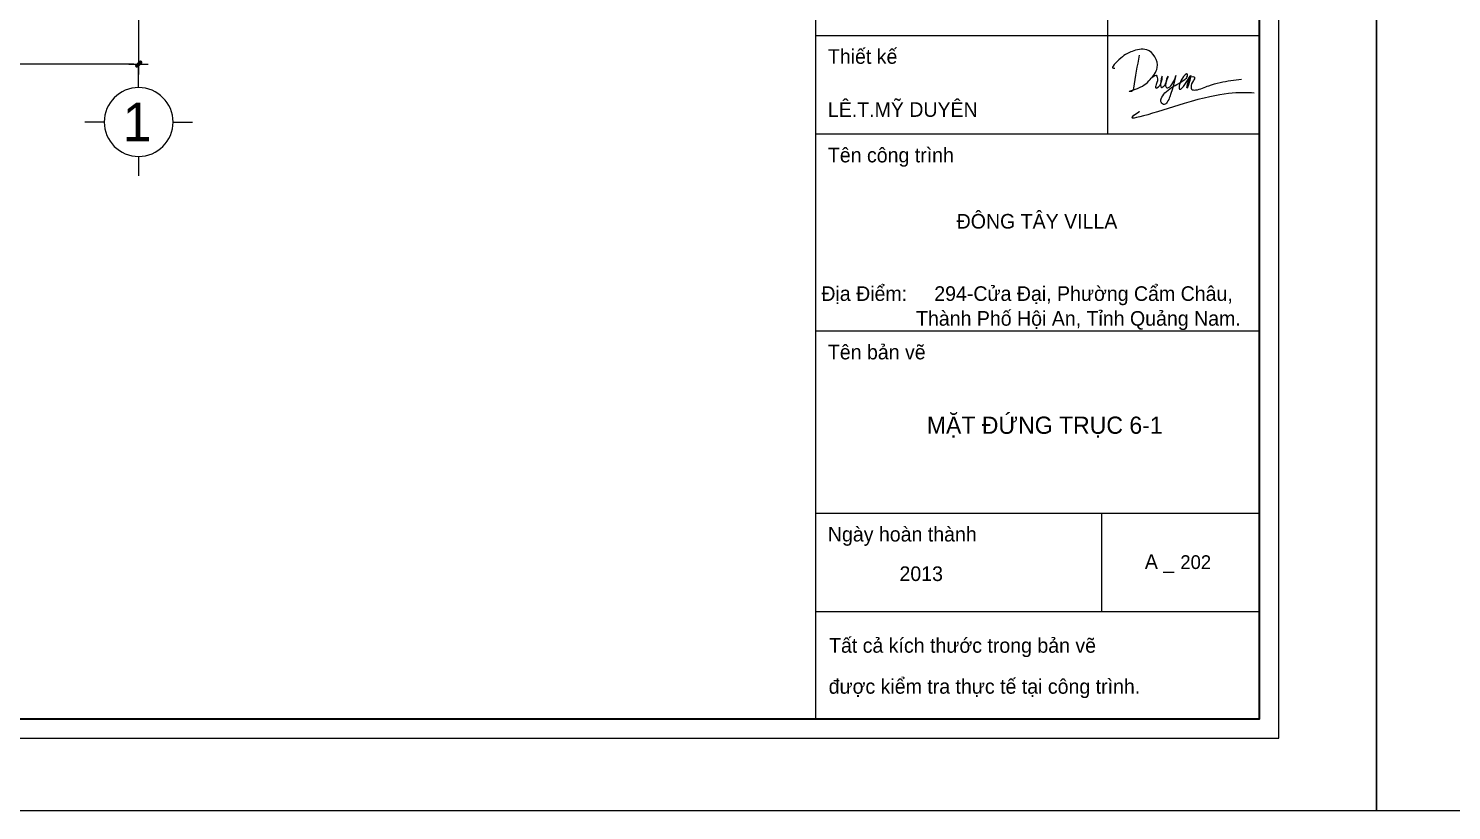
# Model space of a CAD drawing. Header units: inches. Extents: x 88947 to 296847, y 35049 to 161062.
# Drawn here: x 168261 to 178593, y 98056 to 103738 of the extents above; entities that cross this region are included whole.
import ezdxf
from ezdxf.enums import TextEntityAlignment as Align

# ---------------------------------------------------------------- set-up
doc = ezdxf.new("R2010")
doc.units = ezdxf.units.IN
doc.header["$MEASUREMENT"] = 0
doc.header["$PDMODE"] = 1
for name, color, linetype, lineweight in [('0.15', 175, 'Continuous', 20), ('A-Dims', 145, 'Continuous', 25), ('A-Text', 30, 'Continuous', 9), ('A-Wall', 2, 'Continuous', 35), ('DIM', 7, 'Continuous', 25), ('GHICHU', 40, 'Continuous', 18), ('KHUNG 2', 144, 'Continuous', 18), ('NETMANH', 192, 'Continuous', 18)]:
    doc.layers.add(name, color=color, linetype=linetype, lineweight=lineweight)
doc.layers.add('text', color=2, linetype='Continuous')
doc.styles.add('FRANKO', font='VFRANKO.TTF')
doc.styles.add('VHELVEN', font='VHELVEN.TTF')
doc.styles.add('VNI-HELVE-CONDENSE', font='VNARIAL.TTF', dxfattribs={"width": 0.7})
doc.dimstyles.new('TAS-100', dxfattribs={"dimscale": 50, "dimtxt": 2.5, "dimasz": 0.7, "dimexe": 1.5, "dimexo": 1.5, "dimgap": 0.8, "dimtad": 1, "dimdec": 0, "dimzin": 3, "dimdsep": 46, "dimtxsty": 'VNI-HELVE-CONDENSE', "dimblk": 'TICK', "dimcen": 2.5, "dimclrt": 71, "dimazin": 2, "dimtfac": 0.75, "dimtdec": 0, "dimtix": 1, "dimtmove": 2, "dimatfit": 2, "dimldrblk": 'TICK123', "dimfxl": 1.5, "dimtolj": 1, "dimtzin": 0, "dimarcsym": 0})

# ---------------------------------------------------------------- blocks, each defined once
blk = doc.blocks.new('A$C22DF5D2D')
for points in [[(-10, 1159), (-123, 479), (-148, 421), (-212, 409), (-104, 451), (219, 660), (363, 901), (147, 1267), (-150, 1235), (-388, 1094), (-537, 889), (-506, 892)], [(255, 700), (290, 728), (339, 743), (363, 705), (341, 552), (331, 483), (357, 485), (464, 729), (431, 561), (448, 495), (513, 535), (530, 566), (588, 726), (535, 529), (559, 486), (639, 526), (747, 742), (622, 304), (565, 189), (507, 143), (444, 188), (443, 257), (521, 382), (803, 578), (926, 655), (981, 729), (981, 766), (870, 665), (831, 456), (904, 515), (1051, 736), (976, 480), (1094, 717), (1127, 703), (1105, 634), (1056, 499), (1066, 460), (1148, 442), (1421, 530), (1656, 597), (2094, 666)], [(2356, 378), (916, 165), (-61, -39), (0, 0), (-61, -39)]]:
    blk.add_spline(points, degree=3)
blk = doc.blocks.new('khung ten')
at = {"layer": '0.15', "ltscale": 0.7}
blk.add_line((301249, -213090), (305804, -213090), dxfattribs=at)
at = {"layer": 'A-Wall', "ltscale": 0.7}
blk.add_lwpolyline([(267204, -219099), (305804, -219099), (305804, -190799), (267204, -190799)], close=True, dxfattribs=at)
at = {"layer": 'KHUNG 2', "ltscale": 0.7}
for p, q in [((301249, -219099), (301249, -190799)), ((304246, -213090), (304246, -209041)), ((301249, -212078), (305804, -212078)), ((301249, -213090), (305804, -213090)), ((301249, -215115), (305804, -215115)), ((301249, -216986), (305804, -216986)), ((304185, -217998), (304185, -216986)), ((301249, -217998), (305804, -217998))]:
    blk.add_line(p, q, dxfattribs=at)
blk.add_lwpolyline([(267004, -219299), (306004, -219299), (306004, -190599), (267004, -190599)], close=True, dxfattribs=at)
at = {"layer": 'NETMANH', "ltscale": 0.7}
blk.add_lwpolyline([(265004, -220042), (307004, -220042), (307004, -190342), (265004, -190342)], close=True, dxfattribs=at)
at = {"layer": 'text', "linetype": 'Continuous', "xscale": 0.5, "yscale": 0.5, "zscale": 0.5}
blk.add_blockref('A$C22DF5D2D', (304573, -212860), dxfattribs=at)
at = {"layer": 'text', "linetype": 'Continuous', "style": 'FRANKO'}
for s, p in [('Thieát keá', (301373, -212370)), ('LEÂ.T.MYÕ DUYEÂN', (301373, -212915)), ('Teân coâng trình', (301373, -213383)), ('ÑOÂNG TAÂY VILLA', (302695, -214063)), ('Ñòa Ñieåm:     294-Cöûa Ñaïi, Phöôøng Caåm Chaâu, ', (301306, -214806)), ('Thaønh Phoá Hoäi An, Tænh Quaûng Nam.', (302278, -215061)), ('Teân baûn veõ ', (301373, -215407)), ('Ngaøy hoaøn thaønh', (301373, -217278)), ('2013', (302108, -217684)), ('A _ ', (304627, -217560)), ('Taát caû kích thöôùc trong baûn veõ ', (301385, -218421)), ('ñöôïc kieåm tra thöïc teá taïi coâng trình.', (301381, -218842))]:
    blk.add_text(s, height=150, dxfattribs=at).set_placement(p)
blk = doc.blocks.new('TICK')
at = {"layer": 'A-Dims', "color": 1}
for p, q in [((-2, 0), (2, 0)), ((0, 1.5), (0, -1.5))]:
    blk.add_line(p, q, dxfattribs=at)
at = {"layer": 'A-Dims', "color": 1, "const_width": 0.788}
blk.add_lwpolyline([(-0.33, -0.35), (0.38, 0.38)], dxfattribs=at)
at = {"layer": 'A-Dims', "color": 1, "const_width": 0.394}
for points in [[(0.24, 0.52, -0.414214), (0.52, 0.52, -1)], [(0.52, 0.52, -0.414214), (0.52, 0.24, -1)], [(-0.47, -0.21, 0.414214), (-0.47, -0.49, 1)], [(-0.47, -0.49, 0.414214), (-0.19, -0.49, 1)]]:
    blk.add_lwpolyline(points, format="xyb", dxfattribs=at)
blk = doc.blocks.new('*D899')
at = {"layer": 'Defpoints', "color": 0}
for p in [(156661, 105378), (169061, 105378), (156661, 103478)]:
    blk.add_point(p, dxfattribs=at)
at = {"layer": 'DIM', "color": 0, "lineweight": -2}
for p, q in [((156661, 105303), (156661, 103403)), ((169061, 105303), (169061, 103403)), ((169026, 103478), (156696, 103478))]:
    blk.add_line(p, q, dxfattribs=at)
at = {"layer": 'DIM', "color": 0, "lineweight": -2, "xscale": 35, "yscale": 35, "zscale": 35, "rotation": 180}
blk.add_blockref('TICK', (156661, 103478), dxfattribs=at)
at = {"layer": 'DIM', "color": 0, "lineweight": -2, "xscale": 35, "yscale": 35, "zscale": 35}
blk.add_blockref('TICK', (169061, 103478), dxfattribs=at)
at = {"layer": 'DIM', "color": 71, "insert": (162861, 103582), "char_height": 125, "attachment_point": 5, "style": 'VNI-HELVE-CONDENSE'}
blk.add_mtext('\\A1;12400', dxfattribs=at)
blk = doc.blocks.new('TICK123')
at = {"layer": 'A-Dims', "color": 1}
blk.add_lwpolyline([(0.05, 0, 0, 0.84, 0), (-2.11, 0, 8.4, 8.4, 0)], format="xyseb", dxfattribs=at)
blk = doc.blocks.new('TRUCCOT')
for p, q in [((0, -140), (0, 0)), ((-250, -390), (-390, -390)), ((250, -390), (390, -390)), ((0, -640), (0, -780))]:
    blk.add_line(p, q)
blk.add_circle((0, -390), 250)
at = {"layer": 'GHICHU', "style": 'VHELVEN'}
blk.add_attdef('TRUC', text='', height=280, dxfattribs=at).set_placement((0, -390), align=Align.MIDDLE_CENTER)
blk = doc.blocks.new('*D3903')
at = {"layer": 'Defpoints', "color": 0}
for p in [(156661, 105378), (169061, 105378), (156661, 103478)]:
    blk.add_point(p, dxfattribs=at)
at = {"layer": 'DIM', "color": 0, "lineweight": -2}
for p, q in [((156661, 105303), (156661, 103403)), ((169061, 105303), (169061, 103403)), ((169026, 103478), (156696, 103478))]:
    blk.add_line(p, q, dxfattribs=at)
at = {"layer": 'DIM', "color": 0, "lineweight": -2, "xscale": 35, "yscale": 35, "zscale": 35, "rotation": 180}
blk.add_blockref('TICK', (156661, 103478), dxfattribs=at)
at = {"layer": 'DIM', "color": 0, "lineweight": -2, "xscale": 35, "yscale": 35, "zscale": 35}
blk.add_blockref('TICK', (169061, 103478), dxfattribs=at)
at = {"layer": 'DIM', "color": 71, "insert": (162861, 103582), "char_height": 125, "attachment_point": 5, "style": 'VNI-HELVE-CONDENSE'}
blk.add_mtext('\\A1;12400', dxfattribs=at)

msp = doc.modelspace()

# ---------------------------------------------------------------- block references
at = {"layer": 'A-Text', "xscale": 0.7071428571362048, "yscale": 0.7071428573544836, "zscale": 0.7071428573664265}
for p in [(-39048.5, 253657), (-9348.5, 253657)]:
    msp.add_blockref('khung ten', p, dxfattribs=at)
at = {"layer": 'DIM'}
ref = msp.add_blockref('TRUCCOT', (169061.3, 103448.1), dxfattribs=dict(at, xscale=-1))
ref.add_attrib('TRUC', '1', dxfattribs={"layer": 'GHICHU', "height": 280, "style": 'FRANKO'}).set_placement((169050.3, 103058.1), align=Align.MIDDLE_CENTER)
ref = msp.add_blockref('TRUCCOT', (169061.3, 103448.1), dxfattribs=dict(at, xscale=-1))
ref.add_attrib('TRUC', '1', dxfattribs={"layer": 'GHICHU', "height": 280, "style": 'FRANKO'}).set_placement((169050.3, 103058.1), align=Align.MIDDLE_CENTER)

# ---------------------------------------------------------------- texts
at = {"layer": 'text', "style": 'FRANKO'}
for s, height, p in [('MAËT ÑÖÙNG TRUÏC 6-1', 125, (174783.4, 100792.9)), ('202', 100, (176624.1, 99810.5))]:
    msp.add_text(s, height=height, dxfattribs=at).set_placement(p)

# ---------------------------------------------------------------- dimensions: what is measured, and where the dimension line sits
at = {"layer": 'DIM'}
for picture in ['*D899', '*D3903']:
    dim = msp.add_linear_dim(base=(156661.3, 103478.1), p1=(169061.3, 105378.1), p2=(156661.3, 105378.1), angle=180, dimstyle='TAS-100', dxfattribs=at)
    dim.commit()
    dim.dimension.update_dxf_attribs({"geometry": picture, "text_midpoint": (162861.3, 103581.9)})

doc.saveas('drawing.dxf')
